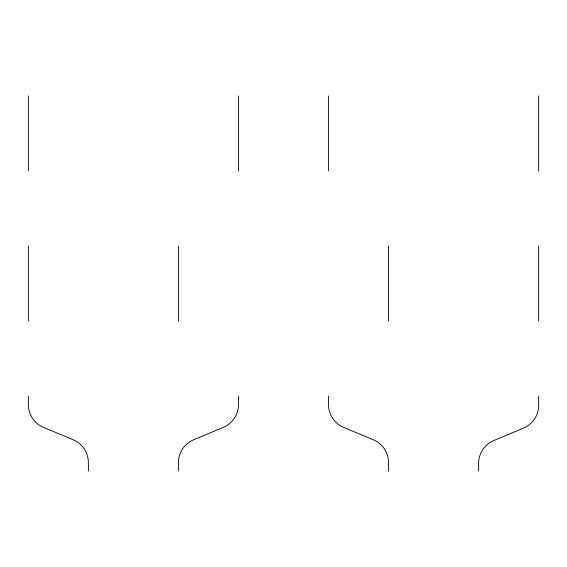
<?xml version="1.0" encoding="UTF-8"?>
<svg xmlns="http://www.w3.org/2000/svg" width="567" height="567" viewBox="0 0 567 567"><rect width="100%" height="100%" fill="white"/><g stroke="black" fill="none" stroke-linecap="round" stroke-linejoin="round"><path stroke-width="0.85" d="M538.65 95.887L538.65 170.936M538.65 245.979L538.65 321.021M538.65 396.064L538.65 405.32A24.764 24.764 0 0 1 523.412 428.184L493.857 440.495A24.764 24.764 0 0 0 478.612 463.352L478.612 471.113M388.565 245.979L388.565 321.021M388.565 471.113L388.565 462.608A24.764 24.764 0 0 0 373.32 439.744L343.765 427.433A24.764 24.764 0 0 1 328.527 404.569L328.527 396.064M328.527 95.887L328.527 170.936M238.473 95.887L238.473 170.936M238.473 396.064L238.473 404.569A24.764 24.764 0 0 1 223.235 427.433L193.68 439.744A24.764 24.764 0 0 0 178.435 462.608L178.435 471.113M178.435 245.979L178.435 321.021M88.388 471.113L88.388 462.608A24.764 24.764 0 0 0 73.143 439.744L43.588 427.433A24.764 24.764 0 0 1 28.35 404.569L28.35 396.064M28.35 95.887L28.35 170.936M28.35 245.979L28.35 321.021"/></g></svg>
